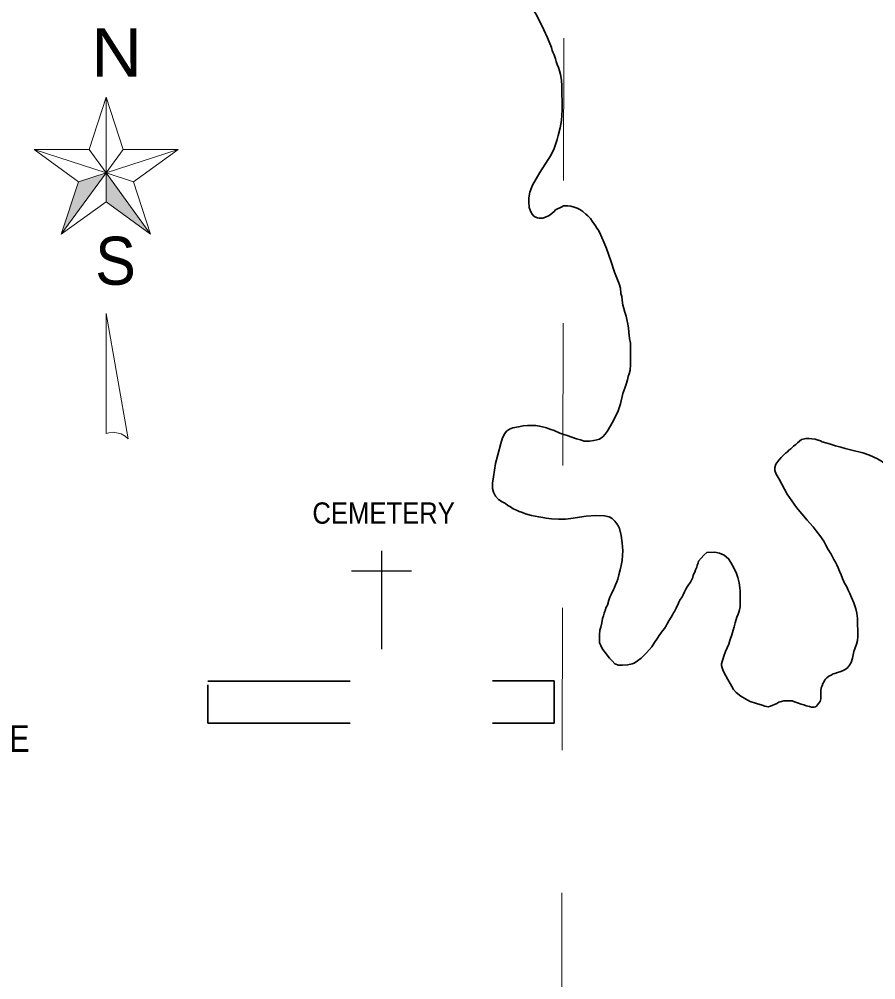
# Model space of a CAD drawing. Extents: x -143 to 192, y -296 to 46.
# Drawn here: x -141.66 to -141.059, y -293.616 to -292.942 of the extents above; entities that cross this region are included whole.
import ezdxf
from ezdxf.enums import TextEntityAlignment as Align

# ---------------------------------------------------------------- set-up
doc = ezdxf.new("R2010")
doc.units = 0
doc.header["$LTSCALE"] = 0.006
doc.linetypes.add('DOTTED', pattern=[1.5, 0.3, -1.2])
doc.linetypes.add('MEDIUM_DASHED', pattern=[4.5, 3, -1.5])
for name, color, linetype, lineweight in [('15', 7, 'MEDIUM_DASHED', 13), ('25', 7, 'Continuous', 35), ('32', 7, 'Continuous', 35), ('50', 7, 'Continuous', 13), ('51', 7, 'Continuous', 13)]:
    doc.layers.add(name, color=color, linetype=linetype, lineweight=lineweight)

msp = doc.modelspace()

# ---------------------------------------------------------------- hatches: boundary and pattern name
at = {"layer": '51'}
for points in [[(-141.630682, -293.092803), (-141.618561, -293.055871), (-141.599242, -293.049621)], [(-141.599242, -293.049621), (-141.599242, -293.069886), (-141.567992, -293.092803)]]:
    msp.add_hatch(color=256, dxfattribs=at).paths.add_polyline_path(points)

# ---------------------------------------------------------------- linework, layer by layer
at = {"layer": '15'}
msp.add_line((-141.279356, -293.655114), (-141.276326, -292.334848), dxfattribs=at)
at = {"layer": '25'}
for points in [[(-141.295076, -292.942424), (-141.297538, -292.938068), (-141.299242, -292.935227), (-141.300947, -292.930682), (-141.303788, -292.92197), (-141.303788, -292.917614)], [(-141.286553, -292.961553), (-141.289205, -292.954735), (-141.291856, -292.949242), (-141.295076, -292.942424)], [(-141.284659, -292.966856), (-141.285417, -292.964962), (-141.285985, -292.963826), (-141.286553, -292.961553)], [(-141.280871, -292.97803), (-141.281629, -292.975758), (-141.282386, -292.973485), (-141.283144, -292.971402), (-141.283712, -292.969508), (-141.284659, -292.966856)], [(-141.279167, -292.988636), (-141.279356, -292.984659), (-141.280114, -292.980682), (-141.280871, -292.97803)], [(-141.279356, -293.012879), (-141.278977, -293.005492), (-141.279167, -292.988636)], [(-141.286742, -293.036932), (-141.284659, -293.032576), (-141.282576, -293.026326), (-141.281818, -293.023485), (-141.280303, -293.017992), (-141.279356, -293.012879)], [(-141.302462, -293.070265), (-141.302462, -293.067235), (-141.301705, -293.063258), (-141.299811, -293.058333), (-141.294697, -293.049432), (-141.286742, -293.036932)], [(-141.29072, -293.080682), (-141.292424, -293.081439), (-141.295076, -293.081439), (-141.296212, -293.08125), (-141.298106, -293.080492), (-141.299242, -293.079545), (-141.300568, -293.07803), (-141.301515, -293.075947), (-141.302083, -293.073864), (-141.302462, -293.070265)], [(-141.27803, -293.072727), (-141.279167, -293.073485), (-141.280492, -293.074242), (-141.282197, -293.074811), (-141.283523, -293.075568), (-141.284659, -293.076705), (-141.285985, -293.07803), (-141.287311, -293.079167), (-141.288636, -293.079924), (-141.29072, -293.080682)], [(-141.260985, -293.079735), (-141.262311, -293.078598), (-141.264394, -293.076894), (-141.266477, -293.075379), (-141.268371, -293.074432), (-141.270644, -293.073674), (-141.272917, -293.073106), (-141.275189, -293.072727), (-141.27803, -293.072727)], [(-141.252841, -293.091288), (-141.253788, -293.089773), (-141.254545, -293.088447), (-141.255492, -293.086932), (-141.256629, -293.085227), (-141.257955, -293.083523), (-141.259091, -293.081818), (-141.260985, -293.079735)], [(-141.247917, -293.102652), (-141.249432, -293.098674), (-141.252841, -293.091288)], [(-141.238068, -293.130682), (-141.239015, -293.127652), (-141.240909, -293.122917), (-141.242235, -293.119318), (-141.244886, -293.111364), (-141.247917, -293.102652)], [(-141.236742, -293.139015), (-141.237121, -293.136364), (-141.237689, -293.13428), (-141.238068, -293.130682)], [(-141.233523, -293.152652), (-141.234091, -293.150379), (-141.235038, -293.147538), (-141.235606, -293.144886), (-141.236364, -293.142614), (-141.236742, -293.139015)], [(-141.231818, -293.163636), (-141.232197, -293.161553), (-141.232386, -293.158523), (-141.232765, -293.155871), (-141.233523, -293.152652)], [(-141.231061, -293.176515), (-141.231061, -293.169318), (-141.231629, -293.165909), (-141.231818, -293.163636)], [(-141.233144, -293.194886), (-141.232576, -293.192614), (-141.232008, -293.19072), (-141.23125, -293.188258), (-141.231061, -293.18447), (-141.231061, -293.176515)], [(-141.236364, -293.204545), (-141.235038, -293.200947), (-141.234091, -293.197917), (-141.233144, -293.194886)], [(-141.250379, -293.235038), (-141.248674, -293.233144), (-141.247348, -293.23125), (-141.245076, -293.227273), (-141.242614, -293.223106), (-141.239583, -293.216856), (-141.237879, -293.211932), (-141.236364, -293.204545)], [(-141.325758, -293.253788), (-141.324242, -293.247538), (-141.32197, -293.239583), (-141.320833, -293.235795), (-141.319318, -293.232765), (-141.317992, -293.231061), (-141.315909, -293.229545), (-141.313636, -293.228788)], [(-141.313636, -293.228788), (-141.309659, -293.22803), (-141.30625, -293.227273), (-141.30322, -293.227083), (-141.297348, -293.227083)], [(-141.297348, -293.227083), (-141.295076, -293.227462), (-141.292803, -293.22803), (-141.289962, -293.228788), (-141.2875, -293.229735), (-141.284659, -293.230682), (-141.280492, -293.232386)], [(-141.280492, -293.232386), (-141.278409, -293.233144), (-141.275379, -293.234091), (-141.272159, -293.235227), (-141.268939, -293.236364), (-141.266098, -293.237121)], [(-141.266098, -293.237121), (-141.263447, -293.238068), (-141.259659, -293.238068), (-141.256818, -293.237689), (-141.254545, -293.237121), (-141.252652, -293.236553), (-141.250379, -293.235038)], [(-141.09375, -293.239205), (-141.096402, -293.238447), (-141.097538, -293.237879), (-141.099811, -293.237121), (-141.101326, -293.236553), (-141.103598, -293.236364), (-141.105492, -293.236174), (-141.107765, -293.236174), (-141.109659, -293.236553), (-141.110985, -293.236932), (-141.112311, -293.238068), (-141.113636, -293.239205), (-141.114773, -293.240341), (-141.116477, -293.241667)], [(-141.075568, -293.244318), (-141.080114, -293.243182), (-141.083333, -293.242235), (-141.086932, -293.241288), (-141.09053, -293.240152), (-141.09375, -293.239205)], [(-141.116477, -293.241667), (-141.118371, -293.243371), (-141.119697, -293.244318), (-141.120833, -293.245455), (-141.122159, -293.246591), (-141.123674, -293.248106), (-141.125189, -293.249621), (-141.126705, -293.251515), (-141.128977, -293.254167)], [(-141.063068, -293.247917), (-141.067803, -293.246212), (-141.075568, -293.244318)], [(-141.035795, -293.266288), (-141.038636, -293.26553), (-141.041098, -293.263826), (-141.042992, -293.262121), (-141.045455, -293.259659), (-141.049432, -293.256061), (-141.053977, -293.252652), (-141.057576, -293.250379), (-141.063068, -293.247917)], [(-141.321023, -293.280682), (-141.323674, -293.278977), (-141.325758, -293.276705), (-141.327083, -293.273864), (-141.327841, -293.271402), (-141.327841, -293.267614), (-141.327273, -293.263068), (-141.325758, -293.253788)], [(-141.128977, -293.254167), (-141.129545, -293.256439), (-141.129545, -293.258712), (-141.128788, -293.261174), (-141.126515, -293.264773), (-141.121023, -293.275189), (-141.114394, -293.284659), (-141.106818, -293.293561)], [(-141.304735, -293.289015), (-141.306818, -293.288258), (-141.309091, -293.2875), (-141.310985, -293.286553), (-141.313258, -293.285606), (-141.315341, -293.28428), (-141.317045, -293.283144), (-141.31875, -293.281818), (-141.321023, -293.280682)], [(-141.286553, -293.292614), (-141.290152, -293.292235), (-141.292614, -293.291667), (-141.295455, -293.291288), (-141.297917, -293.29072), (-141.300379, -293.290152), (-141.304735, -293.289015)], [(-141.272917, -293.292424), (-141.276705, -293.292803), (-141.281439, -293.292803), (-141.286553, -293.292614)], [(-141.239962, -293.297159), (-141.241856, -293.294318), (-141.24375, -293.292424), (-141.246023, -293.291288), (-141.249242, -293.29053), (-141.255303, -293.290152), (-141.262121, -293.29072), (-141.272917, -293.292424)], [(-141.236932, -293.32197), (-141.236553, -293.318182), (-141.236364, -293.315152), (-141.236932, -293.30947), (-141.2375, -293.304356), (-141.238636, -293.299432), (-141.239962, -293.297159)], [(-141.106818, -293.293561), (-141.104924, -293.295644), (-141.102652, -293.298106), (-141.100568, -293.300947), (-141.097917, -293.304356), (-141.095265, -293.308333)], [(-141.095265, -293.308333), (-141.09375, -293.310985), (-141.092045, -293.314015), (-141.090152, -293.317424), (-141.089015, -293.319318)], [(-141.154735, -293.3375), (-141.155492, -293.333712), (-141.156439, -293.331061), (-141.158333, -293.327083), (-141.160417, -293.323295), (-141.162121, -293.320644), (-141.165152, -293.317992), (-141.168371, -293.316667), (-141.17178, -293.316098), (-141.177462, -293.316288), (-141.179545, -293.317992), (-141.183144, -293.322348)], [(-141.089015, -293.319318), (-141.088068, -293.321212), (-141.086932, -293.323106), (-141.086174, -293.324811), (-141.085227, -293.326894), (-141.084091, -293.329356), (-141.083144, -293.332008), (-141.082008, -293.33447)], [(-141.238258, -293.328409), (-141.2375, -293.325379), (-141.236932, -293.32197)], [(-141.183144, -293.322348), (-141.183523, -293.323674), (-141.184091, -293.325189), (-141.18447, -293.326515), (-141.185227, -293.328409), (-141.185795, -293.330114), (-141.186932, -293.332197), (-141.187311, -293.333902)], [(-141.242235, -293.34072), (-141.241477, -293.338826), (-141.24053, -293.336742), (-141.239962, -293.334848), (-141.239205, -293.331818), (-141.238258, -293.328409)], [(-141.187311, -293.333902), (-141.188068, -293.335606), (-141.188826, -293.337121), (-141.190341, -293.339015), (-141.191098, -293.340341), (-141.192045, -293.342045), (-141.192992, -293.343939), (-141.193939, -293.346023), (-141.194697, -293.347348), (-141.196212, -293.349621)], [(-141.153977, -293.348864), (-141.153977, -293.343371), (-141.154167, -293.341098), (-141.154735, -293.3375)], [(-141.082008, -293.33447), (-141.080682, -293.337689), (-141.079167, -293.340341), (-141.07803, -293.342614), (-141.076894, -293.345076), (-141.075758, -293.347917)], [(-141.246212, -293.349621), (-141.245455, -293.347538), (-141.244318, -293.345265), (-141.242992, -293.342235), (-141.242235, -293.34072)], [(-141.250568, -293.362689), (-141.25, -293.360606), (-141.249432, -293.358902), (-141.248864, -293.357008), (-141.248106, -293.354735), (-141.247159, -293.35322), (-141.246212, -293.349621)], [(-141.196212, -293.349621), (-141.19697, -293.351136), (-141.197538, -293.352462), (-141.198106, -293.353598), (-141.198864, -293.355303), (-141.199432, -293.35625), (-141.2, -293.357576), (-141.200758, -293.358712), (-141.201515, -293.360038), (-141.202462, -293.361553), (-141.203977, -293.364205)], [(-141.15625, -293.361553), (-141.155303, -293.35947), (-141.154735, -293.357386), (-141.153977, -293.354356), (-141.153977, -293.348864)], [(-141.075758, -293.347917), (-141.074242, -293.351515), (-141.072727, -293.355682), (-141.07197, -293.358902), (-141.071591, -293.3625), (-141.071212, -293.375189)], [(-141.252841, -293.374053), (-141.252462, -293.370833), (-141.251894, -293.368561), (-141.251136, -293.36553), (-141.250568, -293.362689)], [(-141.203977, -293.364205), (-141.205114, -293.366288), (-141.205871, -293.367803), (-141.207197, -293.369697), (-141.208523, -293.371212), (-141.209659, -293.372917), (-141.210795, -293.374621), (-141.212121, -293.376326), (-141.214015, -293.379356)], [(-141.159848, -293.374053), (-141.158902, -293.370833), (-141.158144, -293.368371), (-141.157386, -293.36572), (-141.15625, -293.361553)], [(-141.248674, -293.386364), (-141.249432, -293.385417), (-141.250379, -293.38428), (-141.251136, -293.383144), (-141.251894, -293.381439), (-141.252841, -293.379735), (-141.252841, -293.374053)], [(-141.165341, -293.389015), (-141.164205, -293.385795), (-141.163068, -293.383144), (-141.161932, -293.380492), (-141.161174, -293.37803), (-141.159848, -293.374053)], [(-141.214015, -293.379356), (-141.216098, -293.382386), (-141.217803, -293.384659), (-141.219697, -293.386742), (-141.221402, -293.388258), (-141.223485, -293.390341), (-141.226136, -293.392235), (-141.228409, -293.393939), (-141.229735, -293.394508), (-141.232955, -293.395076), (-141.236553, -293.395455), (-141.239394, -293.395265), (-141.241856, -293.394318), (-141.243939, -293.392235), (-141.245644, -293.39053), (-141.248674, -293.386364)], [(-141.071212, -293.375189), (-141.071591, -293.37803), (-141.072348, -293.380682), (-141.074053, -293.385795)], [(-141.074053, -293.385795), (-141.075189, -293.39053), (-141.075947, -293.393371), (-141.077273, -293.395265), (-141.078598, -293.397159), (-141.080303, -293.398295), (-141.082197, -293.399432), (-141.083902, -293.4)], [(-141.165341, -293.400189), (-141.166098, -293.398674), (-141.166667, -293.397159), (-141.167045, -293.395644), (-141.167045, -293.394508), (-141.166667, -293.392803), (-141.165909, -293.39072), (-141.165341, -293.389015)], [(-141.160985, -293.408333), (-141.162689, -293.405303), (-141.164015, -293.402841), (-141.165341, -293.400189)], [(-141.083902, -293.4), (-141.085606, -293.400568), (-141.0875, -293.401136), (-141.088636, -293.401515), (-141.090152, -293.402273), (-141.091667, -293.40303), (-141.093182, -293.404167)], [(-141.093182, -293.404167), (-141.093939, -293.405114), (-141.094697, -293.406061), (-141.095265, -293.407197), (-141.095833, -293.408144), (-141.096402, -293.409848)], [(-141.131061, -293.423485), (-141.132576, -293.424242), (-141.13428, -293.424621), (-141.136553, -293.424242), (-141.138447, -293.423485), (-141.142424, -293.422348), (-141.14697, -293.420833), (-141.149621, -293.419508), (-141.153598, -293.417235), (-141.156818, -293.414583), (-141.158712, -293.4125), (-141.160985, -293.408333)], [(-141.096402, -293.409848), (-141.09697, -293.411364), (-141.097348, -293.413258), (-141.097348, -293.418939), (-141.097727, -293.420833), (-141.099053, -293.422348)], [(-141.123295, -293.420455), (-141.125, -293.420833), (-141.125947, -293.421023), (-141.126894, -293.421402), (-141.12822, -293.422159), (-141.129735, -293.422917), (-141.131061, -293.423485)], [(-141.099053, -293.422348), (-141.099621, -293.423295), (-141.100379, -293.424053), (-141.101136, -293.424621), (-141.102083, -293.424811), (-141.103788, -293.424811), (-141.105303, -293.424432), (-141.107576, -293.423864), (-141.10928, -293.423295), (-141.111174, -293.422727), (-141.113636, -293.42178), (-141.11572, -293.421023), (-141.117424, -293.420455), (-141.123295, -293.420455)]]:
    msp.add_lwpolyline(points, dxfattribs=at)
at = {"layer": '32', "lineweight": 25}
for p, q in [((-141.405871, -293.314962), (-141.405871, -293.384091)), ((-141.426894, -293.329167), (-141.384848, -293.329167))]:
    msp.add_line(p, q, dxfattribs=at)
at = {"layer": '32', "linetype": 'DOTTED'}
for p, q in [((-141.527841, -293.406629), (-141.284659, -293.40625)), ((-141.284659, -293.40625), (-141.284659, -293.436174))]:
    msp.add_line(p, q, dxfattribs=at)
msp.add_lwpolyline([(-141.527841, -293.409091), (-141.527841, -293.435985), (-141.284659, -293.436174)], dxfattribs=at)
at = {"layer": '51'}
for p, q in [((-141.611174, -293.033144), (-141.599242, -292.996402)), ((-141.599242, -292.996402), (-141.587311, -293.033144))]:
    msp.add_line(p, q, dxfattribs=at)
for points in [[(-141.618561, -293.055871), (-141.649811, -293.033144), (-141.611174, -293.033144), (-141.599242, -292.996402)], [(-141.587311, -293.033144), (-141.548674, -293.033144), (-141.579924, -293.055871)], [(-141.599242, -293.069886), (-141.630682, -293.092803), (-141.618561, -293.055871)], [(-141.579924, -293.055871), (-141.567992, -293.092803), (-141.599242, -293.069886)]]:
    msp.add_lwpolyline(points, dxfattribs=at)
for points in [[(-141.599242, -292.996402), (-141.611174, -293.033144), (-141.599242, -293.049621)], [(-141.599242, -292.996402), (-141.599242, -293.049621), (-141.587311, -293.033144)], [(-141.649811, -293.033144), (-141.599242, -293.049621), (-141.618561, -293.055871)], [(-141.611174, -293.033144), (-141.649811, -293.033144), (-141.599242, -293.049621)], [(-141.548674, -293.033144), (-141.587311, -293.033144), (-141.599242, -293.049621)], [(-141.599242, -293.049621), (-141.579924, -293.055871), (-141.548674, -293.033144)], [(-141.630682, -293.092803), (-141.599242, -293.049621), (-141.599242, -293.069886)], [(-141.630682, -293.092803), (-141.618561, -293.055871), (-141.599242, -293.049621)], [(-141.599242, -293.049621), (-141.579924, -293.055871), (-141.567992, -293.092803)], [(-141.599242, -293.049621), (-141.599242, -293.069886), (-141.567992, -293.092803)], [(-141.599242, -293.232576), (-141.599242, -293.148295), (-141.583712, -293.236364), (-141.585795, -293.23447), (-141.588636, -293.232955), (-141.591856, -293.232197), (-141.594318, -293.231818), (-141.597348, -293.232197)]]:
    msp.add_lwpolyline(points, close=True, dxfattribs=at)

# ---------------------------------------------------------------- texts
at = {"layer": '32', "width": 0.9}
msp.add_text('CEMETERY', height=0.01496, dxfattribs=at).set_placement((-141.454356, -293.296023))
at = {"layer": '50', "width": 0.85}
msp.add_text('COUNTY COURT HOUSE', height=0.01875, dxfattribs=at).set_placement((-141.77964, -293.45625), align=Align.CENTER)
at = {"layer": '51'}
for s, width, p in [('N', 1.1, (-141.591856, -292.982008)), ('S', 0.95, (-141.592614, -293.12822))]:
    msp.add_text(s, height=0.03375, dxfattribs=dict(at, width=width)).set_placement(p, align=Align.CENTER)

doc.saveas('drawing.dxf')
